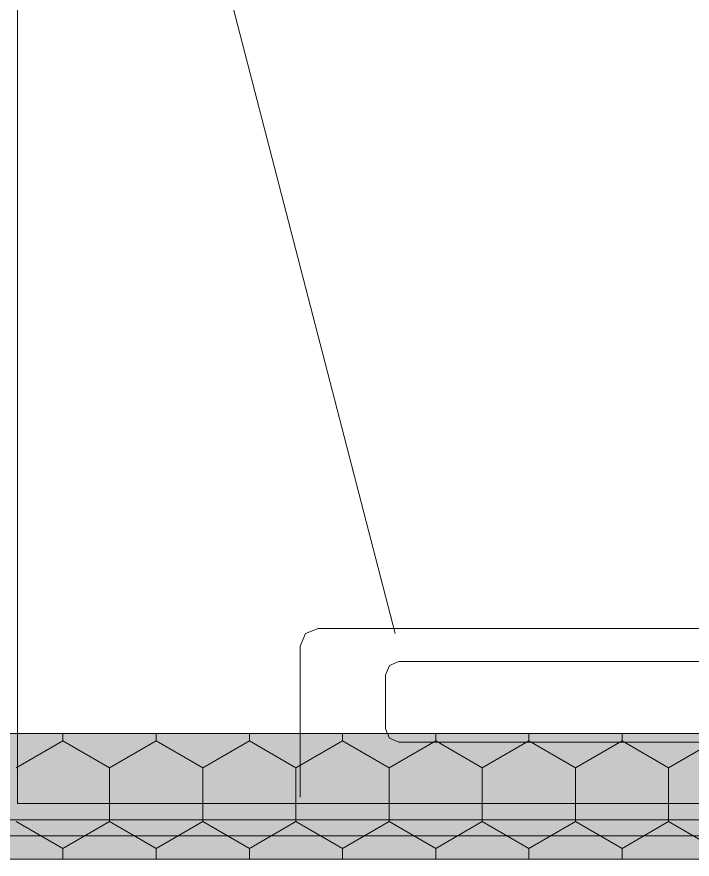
# Model space of a CAD drawing. Header units: millimetres. Extents: x -546 to 1681, y -650 to 1730.
# Drawn here: x 559.278 to 563.044, y 441.761 to 446.459 of the extents above; entities that cross this region are included whole.
import ezdxf

# ---------------------------------------------------------------- set-up
doc = ezdxf.new("R2010")
doc.units = ezdxf.units.MM

msp = doc.modelspace()

# ---------------------------------------------------------------- hatches: boundary and pattern name
at = {"true_color": 0xdede87}
h = msp.add_hatch(color=41, dxfattribs=at)
h.dxf.hatch_style = 2
h.paths.add_polyline_path([(579.4229, 442.4614), (579.4229, 441.7614), (548.8018, 441.7614), (548.8018, 442.4614)])

# ---------------------------------------------------------------- linework, layer by layer
at = {"color": 7, "lineweight": 0}
for points in [[(559.2819, 442.0714), (559.2819, 451.1565)], [(579.4229, 442.4614), (548.8018, 442.4614)], [(559.5349, 442.4214), (559.5349, 442.4614)], [(560.0549, 442.4214), (560.0549, 442.4614)], [(560.5749, 442.4214), (560.5749, 442.4614)], [(561.0939, 442.4214), (561.0939, 442.4614)], [(561.6139, 442.4214), (561.6139, 442.4614)], [(562.1329, 442.4214), (562.1329, 442.4614)], [(562.6529, 442.4214), (562.6529, 442.4614)], [(559.5349, 442.4214), (559.2749, 442.2714)], [(559.7949, 442.2714), (559.5349, 442.4214)], [(560.0549, 442.4214), (559.7949, 442.2714)], [(560.3149, 442.2714), (560.0549, 442.4214)], [(560.5749, 442.4214), (560.3149, 442.2714)], [(560.8339, 442.2714), (560.5749, 442.4214)], [(561.0939, 442.4214), (560.8339, 442.2714)], [(561.3539, 442.2714), (561.0939, 442.4214)], [(561.6139, 442.4214), (561.3539, 442.2714)], [(561.8739, 442.2714), (561.6139, 442.4214)], [(562.1329, 442.4214), (561.8739, 442.2714)], [(562.3929, 442.2714), (562.1329, 442.4214)], [(562.6529, 442.4214), (562.3929, 442.2714)], [(562.9129, 442.2714), (562.6529, 442.4214)], [(563.1729, 442.4214), (562.9129, 442.2714)], [(559.7949, 441.9714), (559.7949, 442.2714)], [(560.3149, 441.9714), (560.3149, 442.2714)], [(560.8339, 441.9714), (560.8339, 442.2714)], [(561.3539, 441.9714), (561.3539, 442.2714)], [(561.8739, 441.9714), (561.8739, 442.2714)], [(562.3929, 441.9714), (562.3929, 442.2714)], [(562.9129, 441.9714), (562.9129, 442.2714)], [(568.4219, 442.0714), (559.2819, 442.0714)], [(568.5119, 441.9814), (559.1919, 441.9814)], [(559.5349, 441.8214), (559.2749, 441.9714)], [(559.7949, 441.9714), (559.5349, 441.8214)], [(560.0549, 441.8214), (559.7949, 441.9714)], [(560.3149, 441.9714), (560.0549, 441.8214)], [(560.5749, 441.8214), (560.3149, 441.9714)], [(560.8339, 441.9714), (560.5749, 441.8214)], [(561.0939, 441.8214), (560.8339, 441.9714)], [(561.3539, 441.9714), (561.0939, 441.8214)], [(561.6139, 441.8214), (561.3539, 441.9714)], [(561.8739, 441.9714), (561.6139, 441.8214)], [(562.1329, 441.8214), (561.8739, 441.9714)], [(562.3929, 441.9714), (562.1329, 441.8214)], [(562.6529, 441.8214), (562.3929, 441.9714)], [(562.9129, 441.9714), (562.6529, 441.8214)], [(563.1729, 441.8214), (562.9129, 441.9714)], [(558.5019, 441.8914), (568.6019, 441.8914)], [(559.5349, 441.7614), (559.5349, 441.8214)], [(560.0549, 441.7614), (560.0549, 441.8214)], [(560.5749, 441.7614), (560.5749, 441.8214)], [(561.0939, 441.7614), (561.0939, 441.8214)], [(561.6139, 441.7614), (561.6139, 441.8214)], [(562.1329, 441.7614), (562.1329, 441.8214)], [(562.6529, 441.7614), (562.6529, 441.8214)], [(548.8018, 441.7614), (580.1229, 441.7614)], [(558.5019, 441.7614), (568.7319, 441.7614)]]:
    msp.add_lwpolyline(points, dxfattribs=at)
at = {"color": 251, "lineweight": 0, "true_color": 0x646464}
for points in [[(561.3879, 443.0194), (559.2819, 451.1565)], [(560.8589, 442.9484), (560.8879, 443.0194), (560.9589, 443.0484)], [(560.9589, 443.0484), (566.7089, 443.0484)], [(560.8589, 442.1074), (560.8589, 442.9484)], [(561.3339, 442.7884), (561.3556, 442.8417), (561.4089, 442.8634)], [(563.6819, 442.8634), (561.4089, 442.8634)], [(561.3339, 442.7884), (561.3339, 442.4884)], [(561.4089, 442.4134), (561.3556, 442.4356), (561.3339, 442.4884)], [(561.4089, 442.4134), (563.6819, 442.4134)]]:
    msp.add_lwpolyline(points, dxfattribs=at)

doc.saveas('drawing.dxf')
